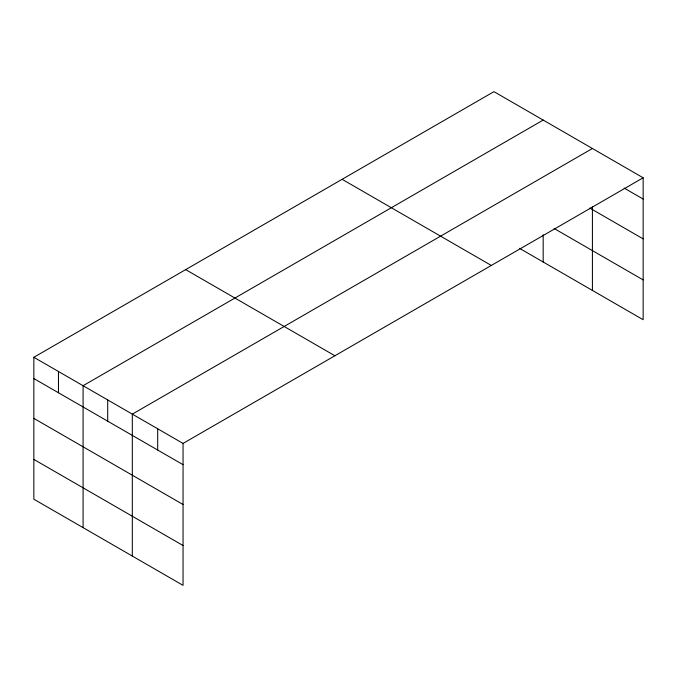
<?xml version="1.0" encoding="UTF-8"?>
<svg xmlns="http://www.w3.org/2000/svg" width="677" height="677" viewBox="0 0 677 677"><rect width="100%" height="100%" fill="white"/><g stroke="black" fill="none" stroke-linecap="round" stroke-linejoin="round"><path stroke-width="1.02" d="M33.85 357.287L183.052 443.427L183.052 585.351L33.85 499.211L33.85 357.287L493.948 91.649L643.15 177.789L643.15 319.713L519.479 248.315M543.182 120.074L83.085 385.712L83.085 527.637M592.417 148.5L132.32 414.138L132.32 556.062M183.052 443.427L643.15 177.789M624.126 188.071L643.15 199.055M589.684 208.008L643.15 238.871M554.124 228.504L643.15 279.897M342.113 179.303L491.316 265.452M185.684 269.624L334.887 355.763M33.85 378.545L183.052 464.684M33.85 418.369L183.052 504.509M33.85 459.395L183.052 545.535M592.417 206.443L592.417 290.433M543.182 234.758L543.182 261.999M157.69 428.778L157.69 450.044M107.702 399.921L107.702 421.187M58.467 371.495L58.467 392.762"/></g></svg>
